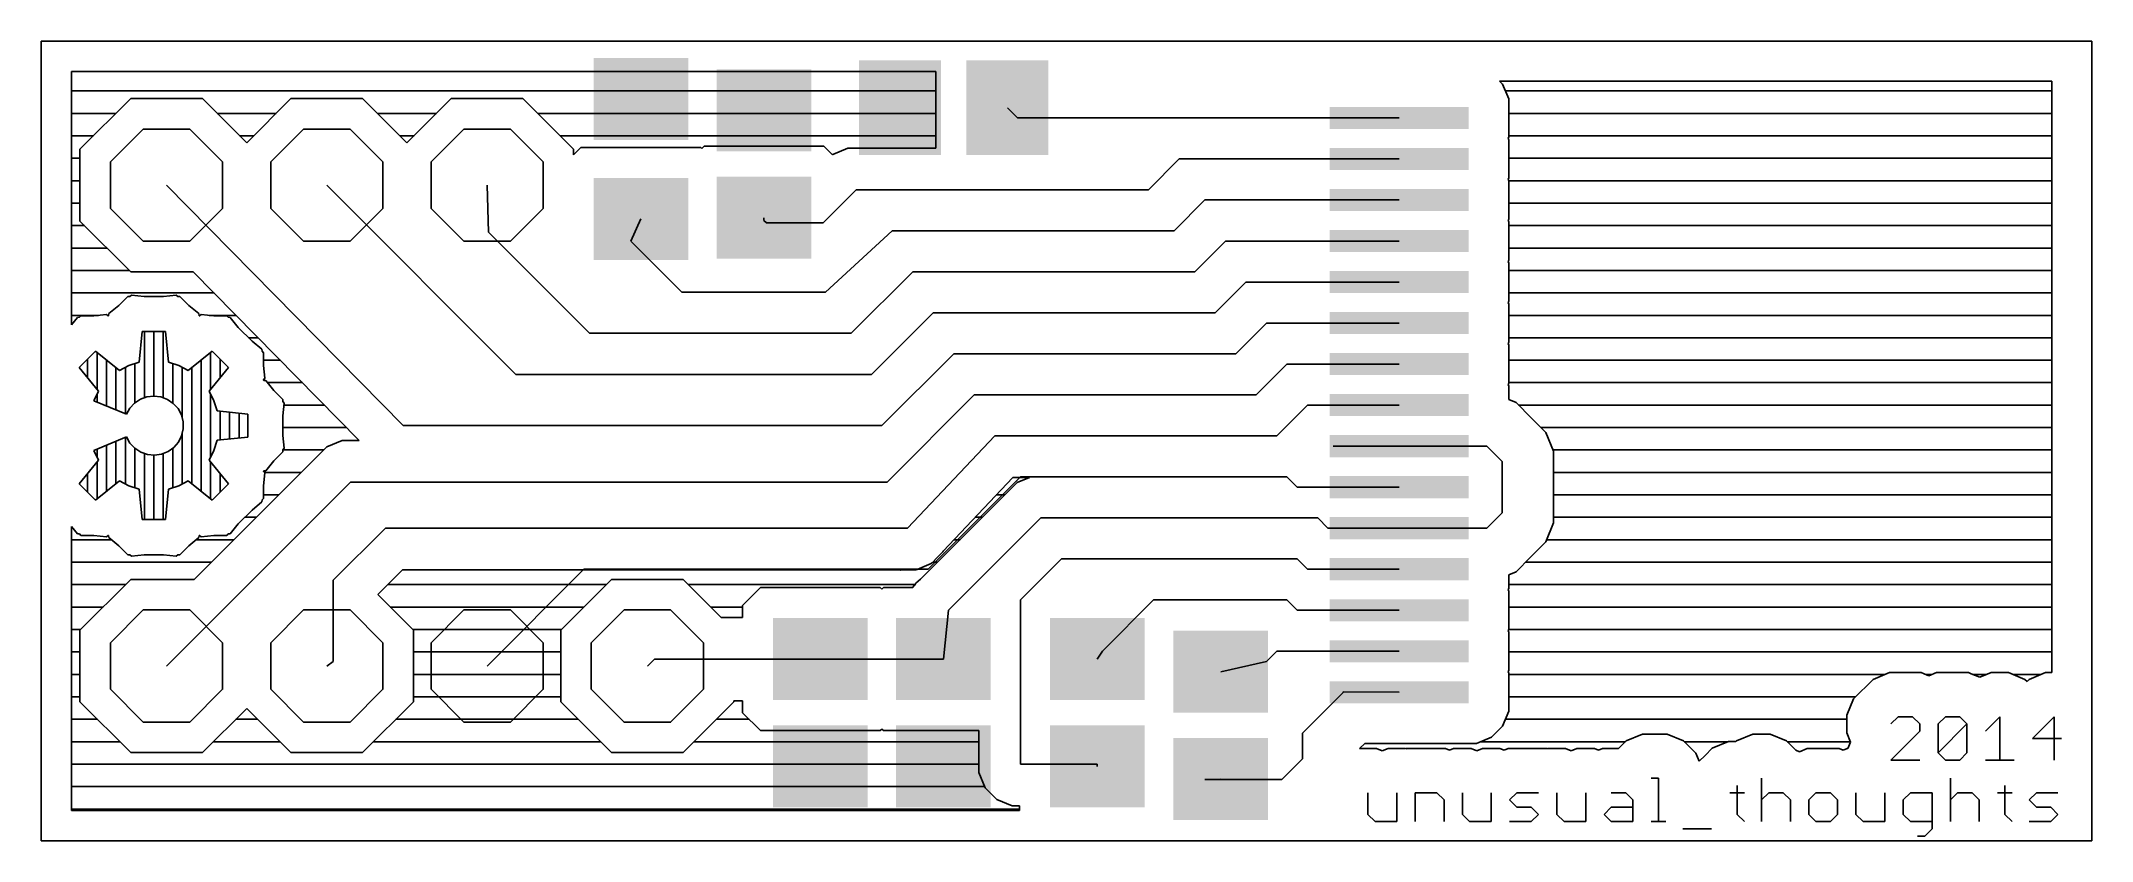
# Model space of a CAD drawing. Extents: x -19.7 to 12.8, y -6.9 to 5.8.
import ezdxf

# ---------------------------------------------------------------- set-up
doc = ezdxf.new("R2010")
doc.units = 0
for name, color, linetype in [('1', 14, 'CONTINUOUS'), ('17', 94, 'CONTINUOUS'), ('20', 178, 'CONTINUOUS')]:
    doc.layers.add(name, color=color, linetype=linetype)

# ---------------------------------------------------------------- blocks, each defined once
blk = doc.blocks.new('RECT')
blk.add_solid([(-0.5, -0.5), (0.5, -0.5), (-0.5, 0.5), (0.5, 0.5)])
blk = doc.blocks.new('OCTAGONP')
blk.add_lwpolyline([(-0.5, -0.2071), (-0.5, 0.2071), (-0.2071, 0.5), (0.2071, 0.5), (0.5, 0.2071), (0.5, -0.2071), (0.2071, -0.5), (-0.2071, -0.5)], close=True)

msp = doc.modelspace()

# ---------------------------------------------------------------- linework, layer by layer
at = {"layer": '1'}
for p, q in [((-19.2612, 1.2716), (-19.2612, 5.2862)), ((-19.2612, 5.2862), (-5.5638, 5.2862)), ((-5.5638, 5.2862), (-5.5638, 4.0729)), ((-19.2612, 4.9784), (-5.5638, 4.9784)), ((3.4171, 5.0847), (3.368, 5.1338)), ((3.368, 5.1338), (12.1212, 5.1338)), ((3.5137, 4.8513), (3.4171, 5.0847)), ((3.4611, 4.9784), (12.1212, 4.9784)), ((12.1212, 5.1338), (12.1212, -4.2391)), ((-19.2612, 4.6228), (-18.5569, 4.6228)), ((-18.3231, 4.8566), (-19.1266, 4.0531)), ((-17.1869, 4.8566), (-18.3231, 4.8566)), ((-16.485, 4.1547), (-17.1869, 4.8566)), ((-16.9531, 4.6228), (-16.0169, 4.6228)), ((-15.7831, 4.8566), (-16.485, 4.1547)), ((-14.6469, 4.8566), (-15.7831, 4.8566)), ((-13.945, 4.1547), (-14.6469, 4.8566)), ((-14.4131, 4.6228), (-13.4769, 4.6228)), ((-13.2431, 4.8566), (-13.945, 4.1547)), ((-12.1069, 4.8566), (-13.2431, 4.8566)), ((-11.3034, 4.0531), (-12.1069, 4.8566)), ((-11.8731, 4.6228), (-5.5638, 4.6228)), ((-4.4313, 4.7125), (-4.2687, 4.55)), ((3.5137, 4.2487), (3.5137, 4.8513)), ((3.5137, 4.6228), (12.1212, 4.6228)), ((-19.2612, 4.2672), (-18.9125, 4.2672)), ((-16.5975, 4.2672), (-16.3725, 4.2672)), ((-14.0575, 4.2672), (-13.8325, 4.2672)), ((-11.5175, 4.2672), (-5.5638, 4.2672)), ((-4.2687, 4.55), (1.7788, 4.55)), ((3.5039, 4.225), (3.5137, 4.2487)), ((3.5137, 4.2672), (12.1212, 4.2672)), ((-19.2612, 3.9116), (-19.1266, 3.9116)), ((-19.1266, 4.0531), (-19.1266, 2.9169)), ((-11.1874, 4.0826), (-11.3034, 3.9666)), ((-11.3034, 3.9666), (-11.3034, 4.0531)), ((-9.2876, 4.0826), (-11.1874, 4.0826)), ((-9.2719, 4.0669), (-9.2876, 4.0826)), ((-9.2374, 4.1013), (-9.2719, 4.0669)), ((-7.3376, 4.1013), (-9.2374, 4.1013)), ((-7.2038, 3.9676), (-7.3376, 4.1013)), ((-7.1991, 3.9724), (-7.2038, 3.9676)), ((-6.9564, 4.0729), (-7.1991, 3.9724)), ((-5.5638, 4.0729), (-6.9564, 4.0729)), ((3.5137, 4.2013), (3.5039, 4.225)), ((3.5137, 3.5987), (3.5137, 4.2013)), ((3.5137, 3.9116), (12.1212, 3.9116)), ((-2.1938, 3.4125), (-1.7063, 3.9)), ((-1.7063, 3.9), (1.7788, 3.9)), ((3.5039, 3.575), (3.5137, 3.5987)), ((-19.2612, 3.556), (-19.1266, 3.556)), ((-17.755, 3.485), (-14.005, -0.325)), ((-15.215, 3.485), (-12.2175, 0.4875)), ((-12.6538, 2.7412), (-12.675, 3.485)), ((-7.35, 2.8875), (-6.825, 3.4125)), ((-6.825, 3.4125), (-2.1938, 3.4125)), ((3.5137, 3.5513), (3.5039, 3.575)), ((3.5118, 3.556), (12.1212, 3.556)), ((3.5137, 2.9487), (3.5137, 3.5513)), ((-19.2612, 3.2004), (-19.1266, 3.2004)), ((-10.4, 2.6), (-10.2375, 2.95)), ((-8.2875, 2.9688), (-8.2875, 2.925)), ((-1.3, 3.25), (-1.7875, 2.7625)), ((1.7788, 3.25), (-1.3, 3.25)), ((3.5039, 2.925), (3.5137, 2.9487)), ((3.5137, 3.2004), (12.1212, 3.2004)), ((-19.2612, 2.8448), (-19.0545, 2.8448)), ((-19.1266, 2.9169), (-18.3231, 2.1134)), ((-11.05, 1.1375), (-12.6538, 2.7412)), ((-8.2875, 2.925), (-8.25, 2.8875)), ((-8.25, 2.8875), (-7.35, 2.8875)), ((-6.2563, 2.7625), (-7.3125, 1.7875)), ((-1.7875, 2.7625), (-6.2563, 2.7625)), ((3.5137, 2.9013), (3.5039, 2.925)), ((3.5137, 2.2987), (3.5137, 2.9013)), ((3.5137, 2.8448), (12.1212, 2.8448)), ((-19.2612, 2.4892), (-18.6989, 2.4892)), ((-9.5875, 1.7875), (-10.4, 2.6)), ((-0.975, 2.6), (-1.4625, 2.1125)), ((1.7788, 2.6), (-0.975, 2.6)), ((3.5039, 2.275), (3.5137, 2.2987)), ((3.5137, 2.4892), (12.1212, 2.4892)), ((-19.2612, 2.1336), (-18.3433, 2.1336)), ((-18.3231, 2.1134), (-17.3316, 2.1134)), ((-17.3316, 2.1134), (-14.7019, -0.5584)), ((-5.9313, 2.1125), (-6.9062, 1.1375)), ((-1.4625, 2.1125), (-5.9313, 2.1125)), ((3.5137, 2.2513), (3.5039, 2.275)), ((3.5137, 1.6487), (3.5137, 2.2513)), ((3.5137, 2.1336), (12.1212, 2.1336)), ((-19.2612, 1.778), (-17.0015, 1.778)), ((-18.37, 1.7214), (-18.5133, 1.5781)), ((-18.3376, 1.7214), (-18.37, 1.7214)), ((-18.3124, 1.7419), (-18.3376, 1.7214)), ((-18.1108, 1.7214), (-18.3124, 1.7419)), ((-17.8017, 1.7214), (-18.1108, 1.7214)), ((-17.6001, 1.7419), (-17.8017, 1.7214)), ((-17.5749, 1.7214), (-17.6001, 1.7419)), ((-17.5425, 1.7214), (-17.5749, 1.7214)), ((-17.3992, 1.5781), (-17.5425, 1.7214)), ((-7.3125, 1.7875), (-9.5875, 1.7875)), ((-1.1375, 1.4625), (-0.65, 1.95)), ((-0.65, 1.95), (1.7788, 1.95)), ((3.5039, 1.625), (3.5137, 1.6487)), ((3.5137, 1.778), (12.1212, 1.778)), ((-19.2612, 1.4224), (-18.8313, 1.4224)), ((-19.1659, 1.3884), (-19.2612, 1.2716)), ((-19.1337, 1.3917), (-19.1659, 1.3884)), ((-19.1107, 1.4146), (-19.1337, 1.3917)), ((-18.908, 1.4146), (-19.1107, 1.4146)), ((-18.7064, 1.4351), (-18.908, 1.4146)), ((-18.6812, 1.4146), (-18.7064, 1.4351)), ((-18.6908, 1.4224), (-18.6732, 1.4224)), ((-18.6768, 1.4146), (-18.6812, 1.4146)), ((-18.6737, 1.4177), (-18.6768, 1.4146)), ((-18.6704, 1.45), (-18.6737, 1.4177)), ((-18.5133, 1.5781), (-18.6704, 1.45)), ((-17.2421, 1.45), (-17.3992, 1.5781)), ((-17.2388, 1.4177), (-17.2421, 1.45)), ((-17.2393, 1.4224), (-17.2217, 1.4224)), ((-17.2357, 1.4146), (-17.2388, 1.4177)), ((-17.2313, 1.4146), (-17.2357, 1.4146)), ((-17.2061, 1.4351), (-17.2313, 1.4146)), ((-17.0045, 1.4146), (-17.2061, 1.4351)), ((-17.0812, 1.4224), (-16.6515, 1.4224)), ((-16.8018, 1.4146), (-17.0045, 1.4146)), ((-16.7788, 1.3917), (-16.8018, 1.4146)), ((-16.7466, 1.3884), (-16.7788, 1.3917)), ((-16.6185, 1.2313), (-16.7466, 1.3884)), ((-6.5813, 0.4875), (-5.6063, 1.4625)), ((-5.6063, 1.4625), (-1.1375, 1.4625)), ((3.5137, 1.6013), (3.5039, 1.625)), ((3.5137, 0.9987), (3.5137, 1.6013)), ((3.5137, 1.4224), (12.1212, 1.4224)), ((-18.1391, 1.1638), (-18.1883, 0.6799)), ((-17.7735, 1.1638), (-18.1391, 1.1638)), ((-18.1062, 1.1638), (-18.1062, 0.1159)), ((-17.9563, 1.1638), (-17.9563, 0.1438)), ((-17.8063, 1.1638), (-17.8063, 0.1158)), ((-17.7243, 0.6799), (-17.7735, 1.1638)), ((-16.4, 1.0128), (-16.6185, 1.2313)), ((-16.454, 1.0668), (-16.3015, 1.0668)), ((-16.2429, 0.8847), (-16.4, 1.0128)), ((-6.9062, 1.1375), (-11.05, 1.1375)), ((-0.8125, 0.8125), (-0.325, 1.3)), ((-0.325, 1.3), (1.7788, 1.3)), ((3.5039, 0.975), (3.5137, 0.9987)), ((3.5137, 1.0668), (12.1212, 1.0668)), ((-18.8798, 0.857), (-19.1382, 0.5985)), ((-19.0063, 0.7305), (-19.0063, 0.4366)), ((-18.5028, 0.5496), (-18.8798, 0.857)), ((-18.8562, 0.8378), (-18.8562, 0.2527)), ((-18.7063, 0.7155), (-18.7063, -0.0143)), ((-18.1883, 0.6799), (-18.3509, 0.6278)), ((-18.2563, 0.6581), (-18.2563, 0.0345)), ((-17.5616, 0.6278), (-17.7243, 0.6799)), ((-17.6562, 0.6581), (-17.6562, 0.0336)), ((-17.0328, 0.857), (-17.4098, 0.5496)), ((-17.2063, 0.7155), (-17.2063, -1.3655)), ((-17.0563, 0.8378), (-17.0563, 0.2526)), ((-16.7743, 0.5985), (-17.0328, 0.857)), ((-16.9062, 0.7305), (-16.9062, 0.4366)), ((-16.2396, 0.8524), (-16.2429, 0.8847)), ((-16.2167, 0.8295), (-16.2396, 0.8524)), ((-16.2167, 0.6268), (-16.2167, 0.8295)), ((-16.2167, 0.7112), (-15.9515, 0.7112)), ((-6.4188, -0.325), (-5.2812, 0.8125)), ((-5.2812, 0.8125), (-0.8125, 0.8125)), ((3.5137, 0.9513), (3.5039, 0.975)), ((3.5137, 0.3487), (3.5137, 0.9513)), ((3.5137, 0.7112), (12.1212, 0.7112)), ((-19.1382, 0.5985), (-18.8309, 0.2215)), ((-18.5563, 0.5932), (-18.5563, -0.0765)), ((-18.3509, 0.6278), (-18.5028, 0.5496)), ((-18.4062, 0.5993), (-18.4062, -0.1386)), ((-17.4098, 0.5496), (-17.5616, 0.6278)), ((-17.5063, 0.5993), (-17.5063, -0.2067)), ((-17.3562, 0.5932), (-17.3562, -1.2432)), ((-17.0816, 0.2215), (-16.7743, 0.5985)), ((-16.1961, 0.4251), (-16.2167, 0.6268)), ((-16.2167, 0.4), (-16.1961, 0.4251)), ((-16.2167, 0.3956), (-16.2167, 0.4)), ((-16.2135, 0.3925), (-16.2167, 0.3956)), ((-16.1813, 0.3892), (-16.2135, 0.3925)), ((-16.0532, 0.2321), (-16.1813, 0.3892)), ((-16.1539, 0.3556), (-15.6015, 0.3556)), ((-12.2175, 0.4875), (-6.5813, 0.4875)), ((-0.4875, 0.1625), (0, 0.65)), ((0, 0.65), (1.7788, 0.65)), ((3.5039, 0.325), (3.5137, 0.3487)), ((3.5137, 0.3556), (12.1212, 0.3556)), ((-18.8309, 0.2215), (-18.9091, 0.0697)), ((-18.9091, 0.0697), (-18.3894, -0.1456)), ((-18.8562, 0.1722), (-18.8562, 0.0478)), ((-18.3355, -0.0494), (-18.2607, 0.0315)), ((-18.2607, 0.0315), (-18.1691, 0.0927)), ((-18.1691, 0.0927), (-18.0657, 0.1309)), ((-18.0657, 0.1309), (-17.9563, 0.1438)), ((-17.9563, 0.1438), (-17.8449, 0.1303)), ((-17.8449, 0.1303), (-17.7399, 0.0908)), ((-17.7399, 0.0908), (-17.6472, 0.0274)), ((-17.6472, 0.0274), (-17.5724, -0.0561)), ((-17.0034, 0.0697), (-17.0816, 0.2215)), ((-17.0563, 0.1722), (-17.0563, -0.8222)), ((-16.9514, -0.093), (-17.0034, 0.0697)), ((-15.9099, 0.0888), (-16.0532, 0.2321)), ((-15.9099, 0.0563), (-15.9099, 0.0888)), ((-15.8893, 0.0312), (-15.9099, 0.0563)), ((-15.9099, -0.1705), (-15.8893, 0.0312)), ((-15.8925, 0), (-15.2515, 0)), ((-6.3375, -1.2188), (-4.9562, 0.1625)), ((-4.9562, 0.1625), (-0.4875, 0.1625)), ((-0.1625, -0.4875), (0.325, 0)), ((0.325, 0), (1.7788, 0)), ((3.5137, 0.3013), (3.5039, 0.325)), ((3.5137, 0.0869), (3.5137, 0.3013)), ((3.6292, 0.0391), (3.5137, 0.0869)), ((3.8729, -0.2047), (3.6292, 0.0391)), ((3.6682, 0), (12.1212, 0)), ((-18.3894, -0.1456), (-18.3355, -0.0494)), ((-17.5724, -0.0561), (-17.5195, -0.1551)), ((-17.5195, -0.1551), (-17.4916, -0.2638)), ((-17.4916, -0.2638), (-17.4904, -0.376)), ((-16.4674, -0.1422), (-16.9514, -0.093)), ((-16.9062, -0.0976), (-16.9062, -0.5524)), ((-16.7563, -0.1128), (-16.7563, -0.5372)), ((-16.6062, -0.1281), (-16.6062, -0.5219)), ((-16.4674, -0.5078), (-16.4674, -0.1422)), ((-15.9099, -0.4795), (-15.9099, -0.1705)), ((-14.005, -0.325), (-6.4188, -0.325)), ((4.1016, -0.4333), (3.8729, -0.2047)), ((-18.3894, -0.5044), (-18.9091, -0.7197)), ((-18.7063, -0.6357), (-18.7063, -1.3655)), ((-18.5563, -0.5735), (-18.5563, -1.2432)), ((-18.4062, -0.5114), (-18.4062, -1.2493)), ((-18.3343, -0.6022), (-18.3894, -0.5044)), ((-18.2576, -0.684), (-18.3343, -0.6022)), ((-17.5666, -0.5853), (-17.6397, -0.6705)), ((-17.5159, -0.4852), (-17.5666, -0.5853)), ((-17.4904, -0.376), (-17.5159, -0.4852)), ((-17.5063, -0.4439), (-17.5063, -1.2493)), ((-17.0034, -0.7197), (-16.9514, -0.557)), ((-16.9514, -0.557), (-16.4674, -0.5078)), ((-15.9099, -0.3556), (-14.9015, -0.3556)), ((-15.8893, -0.6812), (-15.9099, -0.4795)), ((-14.9701, -0.5584), (-15.2128, -0.6589)), ((-14.7019, -0.5584), (-14.9701, -0.5584)), ((-6.0125, -1.95), (-4.6313, -0.4875)), ((-4.6313, -0.4875), (-0.1625, -0.4875)), ((0.7313, -0.65), (1.7788, -0.65)), ((1.7788, -0.65), (3.1688, -0.65)), ((3.1688, -0.65), (3.4125, -0.8938)), ((4.0238, -0.3556), (12.1212, -0.3556)), ((4.2253, -0.7321), (4.1016, -0.4333)), ((-18.8309, -0.8715), (-19.1382, -1.2485)), ((-18.9091, -0.7197), (-18.8309, -0.8715)), ((-18.8562, -0.6978), (-18.8562, -0.8222)), ((-18.8562, -0.9027), (-18.8562, -1.4878)), ((-18.1636, -0.7453), (-18.2576, -0.684)), ((-18.2563, -0.6849), (-18.2563, -1.3081)), ((-18.0577, -0.7826), (-18.1636, -0.7453)), ((-18.1062, -0.7655), (-18.1062, -1.8138)), ((-17.9461, -0.7935), (-18.0577, -0.7826)), ((-17.9563, -0.7925), (-17.9563, -1.8138)), ((-17.835, -0.7777), (-17.9461, -0.7935)), ((-17.7309, -0.7359), (-17.835, -0.7777)), ((-17.8063, -0.7661), (-17.8063, -1.8138)), ((-17.6397, -0.6705), (-17.7309, -0.7359)), ((-17.6562, -0.6824), (-17.6562, -1.3081)), ((-15.2128, -0.6589), (-17.3173, -2.7634)), ((-17.0816, -0.8715), (-17.0034, -0.7197)), ((-16.7743, -1.2485), (-17.0816, -0.8715)), ((-17.0563, -0.9027), (-17.0563, -1.4878)), ((-16.1813, -1.0392), (-16.0532, -0.8821)), ((-16.0532, -0.8821), (-15.9099, -0.7388)), ((-15.9099, -0.7063), (-15.8893, -0.6812)), ((-15.9099, -0.7388), (-15.9099, -0.7063)), ((-15.9099, -0.7112), (-15.2651, -0.7112)), ((3.4125, -0.8938), (3.4125, -1.7063)), ((4.2167, -0.7112), (12.1212, -0.7112)), ((4.2253, -1.8679), (4.2253, -0.7321)), ((-19.1382, -1.2485), (-18.8798, -1.507)), ((-19.0063, -1.0866), (-19.0063, -1.3805)), ((-18.8798, -1.507), (-18.5028, -1.1996)), ((-18.5028, -1.1996), (-18.3509, -1.2778)), ((-18.3509, -1.2778), (-18.1883, -1.3299)), ((-17.755, -4.135), (-14.8388, -1.2188)), ((-17.7243, -1.3299), (-17.5616, -1.2778)), ((-17.5616, -1.2778), (-17.4098, -1.1996)), ((-17.4098, -1.1996), (-17.0328, -1.507)), ((-17.0328, -1.507), (-16.7743, -1.2485)), ((-16.9062, -1.0866), (-16.9062, -1.3805)), ((-16.2167, -1.0456), (-16.2135, -1.0425)), ((-16.2167, -1.05), (-16.2167, -1.0456)), ((-16.1961, -1.0751), (-16.2167, -1.05)), ((-16.2167, -1.2768), (-16.1961, -1.0751)), ((-16.2167, -1.4795), (-16.2167, -1.2768)), ((-16.2135, -1.0425), (-16.1813, -1.0392)), ((-16.2029, -1.0668), (-15.6207, -1.0668)), ((-14.8388, -1.2188), (-6.3375, -1.2188)), ((-4.225, -1.1375), (-5.6875, -2.6)), ((-5.4489, -2.3151), (-4.3466, -1.1479)), ((-4.2741, -1.2276), (-4.4599, -1.4134)), ((-4.3466, -1.1479), (-4.0816, -1.1479)), ((-4.0816, -1.1479), (-4.2741, -1.2276)), ((0, -1.1375), (-4.225, -1.1375)), ((0.1625, -1.3), (0, -1.1375)), ((1.7788, -1.3), (0.1625, -1.3)), ((4.2253, -1.0668), (12.1212, -1.0668)), ((-18.1883, -1.3299), (-18.1391, -1.8138)), ((-17.7735, -1.8138), (-17.7243, -1.3299)), ((-16.4, -1.6628), (-16.2429, -1.5347)), ((-16.2429, -1.5347), (-16.2396, -1.5024)), ((-16.2396, -1.5024), (-16.2167, -1.4795)), ((-16.2167, -1.4224), (-15.9763, -1.4224)), ((-4.4599, -1.4134), (-5.8051, -2.7586)), ((-4.6058, -1.4224), (-4.4688, -1.4224)), ((-4.4599, -1.4134), (-4.4599, -1.4134)), ((4.2253, -1.4224), (12.1212, -1.4224)), ((-19.2612, -6.4237), (-19.2612, -1.9216)), ((-19.2612, -1.9216), (-19.1659, -2.0384)), ((-18.1391, -1.8138), (-17.7735, -1.8138)), ((-16.7466, -2.0384), (-16.6185, -1.8813)), ((-16.6185, -1.8813), (-16.4, -1.6628)), ((-16.5152, -1.778), (-16.3319, -1.778)), ((-15.1125, -2.775), (-14.2875, -1.95)), ((-14.2875, -1.95), (-6.0125, -1.95)), ((-5.3625, -3.25), (-3.9, -1.7875)), ((-4.9417, -1.778), (-4.8244, -1.778)), ((-3.9, -1.7875), (0.4875, -1.7875)), ((0.65, -1.95), (0.4875, -1.7875)), ((1.7788, -1.95), (0.65, -1.95)), ((3.1688, -1.95), (1.7788, -1.95)), ((3.4125, -1.7063), (3.1688, -1.95)), ((4.1016, -2.1667), (4.2253, -1.8679)), ((4.2253, -1.778), (12.1212, -1.778)), ((-19.2612, -2.1336), (-18.6292, -2.1336)), ((-19.1659, -2.0384), (-19.1337, -2.0417)), ((-19.1337, -2.0417), (-19.1107, -2.0646)), ((-19.1107, -2.0646), (-18.908, -2.0646)), ((-18.908, -2.0646), (-18.7064, -2.0851)), ((-18.7064, -2.0851), (-18.6812, -2.0646)), ((-18.6812, -2.0646), (-18.6768, -2.0646)), ((-18.6768, -2.0646), (-18.6737, -2.0677)), ((-18.6737, -2.0677), (-18.6704, -2.1)), ((-18.6704, -2.1), (-18.5133, -2.2281)), ((-18.5133, -2.2281), (-18.37, -2.3714)), ((-17.5425, -2.3714), (-17.3992, -2.2281)), ((-17.3992, -2.2281), (-17.2421, -2.1)), ((-17.2833, -2.1336), (-16.6875, -2.1336)), ((-17.2421, -2.1), (-17.2388, -2.0677)), ((-17.2388, -2.0677), (-17.2357, -2.0646)), ((-17.2357, -2.0646), (-17.2313, -2.0646)), ((-17.2313, -2.0646), (-17.2061, -2.0851)), ((-17.2061, -2.0851), (-17.0045, -2.0646)), ((-17.0045, -2.0646), (-16.8018, -2.0646)), ((-16.8018, -2.0646), (-16.7788, -2.0417)), ((-16.7788, -2.0417), (-16.7466, -2.0384)), ((-5.2775, -2.1336), (-5.18, -2.1336)), ((3.8578, -2.4104), (4.1016, -2.1667)), ((4.1153, -2.1336), (12.1212, -2.1336)), ((-19.2612, -2.4892), (-17.0431, -2.4892)), ((-18.37, -2.3714), (-18.3376, -2.3714)), ((-18.3376, -2.3714), (-18.3124, -2.3919)), ((-18.3124, -2.3919), (-18.1108, -2.3714)), ((-18.1108, -2.3714), (-17.8017, -2.3714)), ((-17.8017, -2.3714), (-17.6001, -2.3919)), ((-17.6001, -2.3919), (-17.5749, -2.3714)), ((-17.5749, -2.3714), (-17.5425, -2.3714)), ((-11.14, -2.6), (-12.675, -4.135)), ((-5.6875, -2.6), (-11.14, -2.6)), ((-5.8623, -2.6064), (-5.7511, -2.5565)), ((-5.7511, -2.5565), (-5.6384, -2.5099)), ((-5.6384, -2.5099), (-5.6315, -2.5029)), ((-5.6315, -2.5029), (-5.6226, -2.4989)), ((-5.6226, -2.4989), (-5.5388, -2.4103)), ((-5.6134, -2.4892), (-5.5356, -2.4892)), ((-5.5388, -2.4103), (-5.4526, -2.3241)), ((-5.4526, -2.3241), (-5.4489, -2.3151)), ((-4.225, -3.0875), (-3.575, -2.4375)), ((-3.575, -2.4375), (0.1625, -2.4375)), ((0.1625, -2.4375), (0.325, -2.6)), ((0.325, -2.6), (1.7788, -2.6)), ((3.6292, -2.6391), (3.8578, -2.4104)), ((3.779, -2.4892), (12.1212, -2.4892)), ((-19.2612, -2.8448), (-18.4045, -2.8448)), ((-18.3231, -2.7634), (-19.1266, -3.5669)), ((-17.3173, -2.7634), (-18.3231, -2.7634)), ((-15.1125, -4.0625), (-15.1125, -2.775)), ((-14.4069, -3.0034), (-14.014, -2.6104)), ((-14.2484, -2.8448), (-10.7845, -2.8448)), ((-14.014, -2.6104), (-6.1341, -2.6104)), ((-10.7031, -2.7634), (-11.5066, -3.5669)), ((-9.5669, -2.7634), (-10.7031, -2.7634)), ((-8.9657, -3.3646), (-9.5669, -2.7634)), ((-9.4855, -2.8448), (-5.894, -2.8448)), ((-8.3436, -2.8924), (-8.6263, -3.1751)), ((-6.4439, -2.8924), (-8.3436, -2.8924)), ((-6.4188, -2.9175), (-6.4439, -2.8924)), ((-6.3936, -2.8924), (-6.4188, -2.9175)), ((-5.9292, -2.8924), (-6.3936, -2.8924)), ((-6.1341, -2.6104), (-6.1249, -2.6139)), ((-6.1249, -2.6139), (-6.0031, -2.6104)), ((-6.0031, -2.6104), (-5.8811, -2.6104)), ((-5.9224, -2.8759), (-5.9292, -2.8924)), ((-5.8972, -2.8508), (-5.9224, -2.8759)), ((-5.8803, -2.8196), (-5.8972, -2.8508)), ((-5.8811, -2.6104), (-5.8721, -2.6067)), ((-5.8051, -2.7586), (-5.8803, -2.8196)), ((-5.8721, -2.6067), (-5.8623, -2.6064)), ((3.5039, -2.925), (3.5137, -2.9013)), ((3.5137, -2.9487), (3.5039, -2.925)), ((3.5137, -2.6869), (3.6292, -2.6391)), ((3.5137, -2.9013), (3.5137, -2.6869)), ((3.5137, -2.8448), (12.1212, -2.8448)), ((-19.2612, -3.2004), (-18.7601, -3.2004)), ((-13.8434, -3.5669), (-14.4069, -3.0034)), ((-14.2099, -3.2004), (-11.1401, -3.2004)), ((-9.1299, -3.2004), (-8.6263, -3.2004)), ((-8.6263, -3.1751), (-8.6263, -3.3646)), ((-5.4438, -4.025), (-5.3625, -3.25)), ((-4.225, -5.6875), (-4.225, -3.0875)), ((-2.925, -3.9), (-2.1125, -3.0875)), ((-2.1125, -3.0875), (0, -3.0875)), ((0, -3.0875), (0.1625, -3.25)), ((0.1625, -3.25), (1.7788, -3.25)), ((3.5137, -3.5513), (3.5137, -2.9487)), ((3.5137, -3.2004), (12.1212, -3.2004)), ((-19.2612, -3.556), (-19.1157, -3.556)), ((-19.1266, -3.5669), (-19.1266, -4.7031)), ((-13.8543, -3.556), (-11.4957, -3.556)), ((-13.8434, -4.7031), (-13.8434, -3.5669)), ((-11.5066, -3.5669), (-11.5066, -4.7031)), ((-8.6263, -3.3646), (-8.9657, -3.3646)), ((3.5039, -3.575), (3.5137, -3.5513)), ((3.5137, -3.5987), (3.5039, -3.575)), ((3.5118, -3.556), (12.1212, -3.556)), ((-3.0063, -4.025), (-2.925, -3.9)), ((-0.1625, -3.9), (-0.325, -4.0625)), ((1.7788, -3.9), (-0.1625, -3.9)), ((3.5137, -4.2013), (3.5137, -3.5987)), ((-19.2612, -3.9116), (-19.1266, -3.9116)), ((-15.215, -4.135), (-15.1125, -4.0625)), ((-13.8434, -3.9116), (-11.5066, -3.9116)), ((-10.135, -4.135), (-10.025, -4.025)), ((-10.025, -4.025), (-7.3938, -4.025)), ((-7.3938, -4.025), (-5.4438, -4.025)), ((-0.325, -4.0625), (-1.0488, -4.225)), ((3.5039, -4.225), (3.5137, -4.2013)), ((3.5137, -4.2487), (3.5039, -4.225)), ((3.5137, -3.9116), (12.1212, -3.9116)), ((-19.2612, -4.2672), (-19.1266, -4.2672)), ((-13.8434, -4.2672), (-11.5066, -4.2672)), ((1.7788, -4.55), (0.8913, -4.5438)), ((0.8913, -4.5438), (0.8913, -4.5525)), ((3.5137, -4.8513), (3.5137, -4.2487)), ((3.5137, -4.2672), (9.4774, -4.2672)), ((9.2885, -4.3455), (8.9776, -4.6563)), ((9.5452, -4.2391), (9.2885, -4.3455)), ((9.9144, -4.2391), (9.5452, -4.2391)), ((10.0519, -4.2391), (9.9144, -4.2391)), ((10.0981, -4.2582), (10.0519, -4.2391)), ((10.0519, -4.2391), (10.0519, -4.2391)), ((10.0519, -4.2391), (10.0519, -4.2391)), ((10.1728, -4.2892), (10.0981, -4.2582)), ((10.1197, -4.2672), (10.2258, -4.2672)), ((10.2936, -4.2391), (10.1728, -4.2892)), ((10.6598, -4.2391), (10.2936, -4.2391)), ((10.8003, -4.2391), (10.6598, -4.2391)), ((10.8422, -4.2565), (10.8003, -4.2391)), ((10.8003, -4.2391), (10.8003, -4.2391)), ((10.8003, -4.2391), (10.8003, -4.2391)), ((10.9784, -4.3129), (10.8422, -4.2565)), ((10.8681, -4.2672), (11.0886, -4.2672)), ((11.1564, -4.2391), (10.9784, -4.3129)), ((11.4343, -4.2391), (11.1564, -4.2391)), ((11.691, -4.3455), (11.4343, -4.2391)), ((11.5021, -4.2672), (11.9514, -4.2672)), ((11.7268, -4.3812), (11.691, -4.3455)), ((11.7625, -4.3455), (11.7268, -4.3812)), ((12.0192, -4.2391), (11.7625, -4.3455)), ((12.1212, -4.2391), (12.0192, -4.2391)), ((-19.2612, -4.6228), (-19.1266, -4.6228)), ((-19.1266, -4.7031), (-18.3231, -5.5066)), ((-17.1869, -5.5066), (-16.485, -4.8047)), ((-16.485, -4.8047), (-15.7831, -5.5066)), ((-14.6469, -5.5066), (-13.8434, -4.7031)), ((-13.8434, -4.6228), (-11.5066, -4.6228)), ((-11.5066, -4.7031), (-10.7031, -5.5066)), ((-9.5669, -5.5066), (-8.7634, -4.7031)), ((-8.7634, -4.7031), (-8.7634, -4.6854)), ((-8.7634, -4.6854), (-8.6263, -4.6854)), ((-8.6263, -4.6854), (-8.6263, -4.8749)), ((-8.6263, -4.8749), (-8.3436, -5.1576)), ((0.8913, -4.5525), (0.2438, -5.2)), ((3.4171, -5.0847), (3.5137, -4.8513)), ((3.5137, -4.6228), (9.0111, -4.6228)), ((8.9776, -4.6563), (8.8712, -4.9131)), ((-19.2612, -4.9784), (-18.8513, -4.9784)), ((-16.6587, -4.9784), (-16.3113, -4.9784)), ((-14.1187, -4.9784), (-11.2313, -4.9784)), ((-9.0387, -4.9784), (-8.5228, -4.9784)), ((-8.3436, -5.1576), (-6.4439, -5.1576)), ((-6.4439, -5.1576), (-6.4188, -5.1325)), ((-6.4188, -5.1325), (-6.3936, -5.1576)), ((-6.3936, -5.1576), (-4.8854, -5.1576)), ((-4.8854, -5.1576), (-4.8854, -5.8189)), ((0.2438, -5.2), (0.2438, -5.6063)), ((3.2384, -5.2633), (3.4171, -5.0847)), ((3.4611, -4.9784), (8.8712, -4.9784)), ((8.8712, -4.9131), (8.8712, -5.191)), ((8.8712, -5.191), (8.9322, -5.338)), ((9.6841, -4.9376), (9.5698, -5.052)), ((9.5698, -5.624), (10.0273, -5.1664)), ((9.9129, -4.9376), (9.6841, -4.9376)), ((10.0273, -5.052), (9.9129, -4.9376)), ((10.0273, -5.1664), (10.0273, -5.052)), ((10.3182, -5.052), (10.4326, -4.9376)), ((10.3182, -5.5096), (10.3182, -5.052)), ((10.3182, -5.5096), (10.7758, -5.052)), ((10.4326, -4.9376), (10.6614, -4.9376)), ((10.6614, -4.9376), (10.7758, -5.052)), ((10.7758, -5.052), (10.7758, -5.5096)), ((11.0666, -5.1664), (11.2954, -4.9376)), ((11.2954, -4.9376), (11.2954, -5.624)), ((12.1582, -4.9376), (11.815, -5.2808)), ((12.1582, -5.624), (12.1582, -4.9376)), ((-19.2612, -5.334), (-18.4957, -5.334)), ((-18.3231, -5.5066), (-17.1869, -5.5066)), ((-17.0143, -5.334), (-15.9557, -5.334)), ((-15.7831, -5.5066), (-14.6469, -5.5066)), ((-14.4743, -5.334), (-10.8757, -5.334)), ((-10.7031, -5.5066), (-9.5669, -5.5066)), ((-9.3943, -5.334), (-4.8854, -5.334)), ((1.1503, -5.4429), (1.2332, -5.36)), ((1.4212, -5.4429), (1.1503, -5.4429)), ((1.2332, -5.36), (1.3782, -5.36)), ((1.3782, -5.36), (1.9347, -5.3639)), ((1.511, -5.4801), (1.4212, -5.4429)), ((1.6009, -5.4429), (1.511, -5.4801)), ((1.8788, -5.4429), (1.6009, -5.4429)), ((1.8853, -5.4456), (1.8788, -5.4429)), ((1.8917, -5.4429), (1.8853, -5.4456)), ((2.5128, -5.4429), (1.8917, -5.4429)), ((1.9347, -5.3639), (1.9444, -5.36)), ((1.9444, -5.36), (3.0051, -5.36)), ((2.5765, -5.4693), (2.5128, -5.4429)), ((2.6401, -5.4429), (2.5765, -5.4693)), ((2.918, -5.4429), (2.6401, -5.4429)), ((3.0079, -5.4801), (2.918, -5.4429)), ((3.0051, -5.36), (3.2384, -5.2633)), ((3.0977, -5.4429), (3.0079, -5.4801)), ((3.0678, -5.334), (5.3635, -5.334)), ((3.3756, -5.4429), (3.0977, -5.4429)), ((3.4393, -5.4693), (3.3756, -5.4429)), ((3.5029, -5.4429), (3.4393, -5.4693)), ((3.503, -5.4429), (3.5029, -5.4429)), ((3.5029, -5.4429), (3.5029, -5.4429)), ((3.6434, -5.4429), (3.503, -5.4429)), ((3.7808, -5.4429), (3.6434, -5.4429)), ((4.124, -5.4429), (3.7808, -5.4429)), ((3.7808, -5.4429), (3.7808, -5.4429)), ((4.1305, -5.4456), (4.124, -5.4429)), ((4.137, -5.4429), (4.1305, -5.4456)), ((4.4149, -5.4429), (4.137, -5.4429)), ((4.5047, -5.4801), (4.4149, -5.4429)), ((4.5946, -5.4429), (4.5047, -5.4801)), ((4.8724, -5.4429), (4.5946, -5.4429)), ((4.9361, -5.4693), (4.8724, -5.4429)), ((4.9998, -5.4429), (4.9361, -5.4693)), ((5.2546, -5.4429), (4.9998, -5.4429)), ((5.3771, -5.3205), (5.2546, -5.4429)), ((5.6338, -5.2141), (5.3771, -5.3205)), ((6.0261, -5.2141), (5.6338, -5.2141)), ((6.2828, -5.3205), (6.0261, -5.2141)), ((6.4793, -5.5169), (6.2828, -5.3205)), ((6.2964, -5.334), (6.9823, -5.334)), ((6.5313, -5.6424), (6.4793, -5.5169)), ((6.7388, -5.4349), (6.6244, -5.5493)), ((6.9956, -5.3285), (6.7388, -5.4349)), ((7.1153, -5.3285), (6.9956, -5.3285)), ((7.1234, -5.3205), (7.1153, -5.3285)), ((7.3801, -5.2141), (7.1234, -5.3205)), ((7.658, -5.2141), (7.3801, -5.2141)), ((7.9147, -5.3205), (7.658, -5.2141)), ((8.0626, -5.4684), (7.9147, -5.3205)), ((7.9283, -5.334), (8.9305, -5.334)), ((8.122, -5.493), (8.0626, -5.4684)), ((8.2429, -5.4429), (8.122, -5.493)), ((8.3803, -5.4429), (8.2429, -5.4429)), ((8.2429, -5.4429), (8.2429, -5.4429)), ((8.2429, -5.4429), (8.2429, -5.4429)), ((8.5208, -5.4429), (8.3803, -5.4429)), ((8.7496, -5.4429), (8.5208, -5.4429)), ((8.5208, -5.4429), (8.5208, -5.4429)), ((8.8133, -5.4693), (8.7496, -5.4429)), ((8.8769, -5.4429), (8.8133, -5.4693)), ((8.8887, -5.4429), (8.8769, -5.4429)), ((8.9322, -5.338), (8.8887, -5.4429)), ((10.4326, -5.624), (10.3182, -5.5096)), ((10.7758, -5.5096), (10.6614, -5.624)), ((11.815, -5.2808), (12.2726, -5.2808)), ((-19.2612, -5.6896), (-4.8854, -5.6896)), ((-4.8854, -5.8189), (-4.7849, -6.0616)), ((-3.0063, -5.6875), (-4.225, -5.6875)), ((-3.0063, -5.725), (-3.0063, -5.6875)), ((0.2438, -5.6063), (-0.0813, -5.9313)), ((6.6244, -5.5493), (6.5313, -5.6424)), ((6.6244, -5.5493), (6.6244, -5.5493)), ((10.0273, -5.624), (9.5698, -5.624)), ((10.6614, -5.624), (10.4326, -5.624)), ((11.0666, -5.624), (11.5242, -5.624)), ((-19.2612, -6.0452), (-4.7916, -6.0452)), ((-4.7849, -6.0616), (-4.5991, -6.2474)), ((-1.3, -5.9313), (-1.0563, -5.9313)), ((-1.0563, -5.9313), (-1.0488, -5.925)), ((-0.0813, -5.9313), (-1.0563, -5.9313)), ((1.2823, -6.1414), (1.2823, -6.4846)), ((1.7398, -6.599), (1.7398, -6.1414)), ((2.0307, -6.599), (2.0307, -6.1414)), ((2.0307, -6.1414), (2.3739, -6.1414)), ((2.3739, -6.1414), (2.4883, -6.2558)), ((2.7791, -6.1414), (2.7791, -6.4846)), ((3.2367, -6.599), (3.2367, -6.1414)), ((3.5275, -6.2558), (3.6419, -6.1414)), ((3.6419, -6.1414), (3.9851, -6.1414)), ((4.2759, -6.1414), (4.2759, -6.4846)), ((4.7335, -6.599), (4.7335, -6.1414)), ((5.1387, -6.1414), (5.3675, -6.1414)), ((5.3675, -6.1414), (5.4819, -6.2558)), ((5.7727, -5.9126), (5.8871, -5.9126)), ((5.8871, -5.9126), (5.8871, -6.599)), ((7.0201, -6.1414), (7.2489, -6.1414)), ((7.1345, -6.027), (7.1345, -6.4846)), ((7.519, -5.9126), (7.519, -6.599)), ((7.519, -6.2558), (7.6334, -6.1414)), ((7.6334, -6.1414), (7.8622, -6.1414)), ((7.8622, -6.1414), (7.9766, -6.2558)), ((8.3819, -6.1414), (8.2675, -6.2558)), ((8.6107, -6.1414), (8.3819, -6.1414)), ((8.7251, -6.2558), (8.6107, -6.1414)), ((9.0159, -6.1414), (9.0159, -6.4846)), ((9.4735, -6.599), (9.4735, -6.1414)), ((9.8787, -6.1414), (9.7643, -6.2558)), ((10.2219, -6.1414), (9.8787, -6.1414)), ((10.2219, -6.7134), (10.2219, -6.1414)), ((10.5127, -5.9126), (10.5127, -6.599)), ((10.5127, -6.2558), (10.6271, -6.1414)), ((10.6271, -6.1414), (10.8559, -6.1414)), ((10.8559, -6.1414), (10.9703, -6.2558)), ((11.2611, -6.1414), (11.4899, -6.1414)), ((11.3755, -6.027), (11.3755, -6.4846)), ((11.7601, -6.2558), (11.8745, -6.1414)), ((11.8745, -6.1414), (12.2177, -6.1414)), ((-19.2612, -6.4008), (-4.2388, -6.4008)), ((-4.2388, -6.4237), (-19.2612, -6.4237)), ((-4.5991, -6.2474), (-4.3564, -6.3479)), ((-4.3564, -6.3479), (-4.2388, -6.3479)), ((-4.2388, -6.3479), (-4.2388, -6.4237)), ((1.2823, -6.4846), (1.3966, -6.599)), ((2.4883, -6.2558), (2.4883, -6.599)), ((2.7791, -6.4846), (2.8935, -6.599)), ((3.6419, -6.3702), (3.5275, -6.2558)), ((3.8707, -6.3702), (3.6419, -6.3702)), ((3.9851, -6.4846), (3.8707, -6.3702)), ((3.8707, -6.599), (3.9851, -6.4846)), ((4.2759, -6.4846), (4.3903, -6.599)), ((5.0243, -6.4846), (5.1387, -6.3702)), ((5.1387, -6.599), (5.0243, -6.4846)), ((5.1387, -6.3702), (5.4819, -6.3702)), ((5.4819, -6.2558), (5.4819, -6.599)), ((7.1345, -6.4846), (7.2489, -6.599)), ((7.9766, -6.2558), (7.9766, -6.599)), ((8.2675, -6.2558), (8.2675, -6.4846)), ((8.2675, -6.4846), (8.3819, -6.599)), ((8.6107, -6.599), (8.7251, -6.4846)), ((8.7251, -6.4846), (8.7251, -6.2558)), ((9.0159, -6.4846), (9.1303, -6.599)), ((9.7643, -6.2558), (9.7643, -6.4846)), ((9.7643, -6.4846), (9.8787, -6.599)), ((10.9703, -6.2558), (10.9703, -6.599)), ((11.3755, -6.4846), (11.4899, -6.599)), ((11.8745, -6.3702), (11.7601, -6.2558)), ((12.1033, -6.3702), (11.8745, -6.3702)), ((12.2177, -6.4846), (12.1033, -6.3702)), ((12.1033, -6.599), (12.2177, -6.4846)), ((1.3966, -6.599), (1.7398, -6.599)), ((2.8935, -6.599), (3.2367, -6.599)), ((3.5275, -6.599), (3.8707, -6.599)), ((4.3903, -6.599), (4.7335, -6.599)), ((5.4819, -6.599), (5.1387, -6.599)), ((5.7727, -6.599), (6.0015, -6.599)), ((6.2717, -6.7134), (6.7293, -6.7134)), ((8.3819, -6.599), (8.6107, -6.599)), ((9.1303, -6.599), (9.4735, -6.599)), ((9.8787, -6.599), (10.2219, -6.599)), ((10.1075, -6.8278), (10.2219, -6.7134)), ((11.7601, -6.599), (12.1033, -6.599)), ((9.9931, -6.8278), (10.1075, -6.8278))]:
    msp.add_line(p, q, dxfattribs=at)
at = {"layer": '20'}
for p, q in [((-19.7438, 5.7688), (12.7563, 5.7688)), ((-19.7438, -6.9062), (-19.7438, 5.7688)), ((12.7563, 5.7688), (12.7563, -6.9062)), ((12.7563, -6.9062), (-19.7438, -6.9062))]:
    msp.add_line(p, q, dxfattribs=at)

# ---------------------------------------------------------------- block references
at = {"layer": '1', "xscale": 1.3, "yscale": 1.5}
for p, rotation in [((-10.2375, 4.85), 270), ((-8.2875, 4.6688), 270), ((-10.2375, 2.95), 270), ((-8.2875, 2.9688), 270), ((-7.3938, -4.025), 90), ((-5.4438, -4.025), 270), ((-3.0063, -4.025), 90), ((-1.0488, -4.225), 270), ((-7.3938, -5.725), 90), ((-5.4438, -5.725), 270), ((-3.0063, -5.725), 90), ((-1.0488, -5.925), 270)]:
    msp.add_blockref('RECT', p, dxfattribs=dict(at, rotation=rotation))
at = {"layer": '1'}
for p, xscale, yscale in [((-6.1313, 4.7125), 1.3, 1.5), ((-4.4313, 4.7125), 1.3, 1.5), ((1.7788, 4.55), 2.2, 0.35), ((1.7788, 3.9), 2.2, 0.35), ((1.7788, 3.25), 2.2, 0.35), ((1.7788, 2.6), 2.2, 0.35), ((1.7788, 1.95), 2.2, 0.35), ((1.7788, 1.3), 2.2, 0.35), ((1.7788, 0.65), 2.2, 0.35), ((1.7788, 0), 2.2, 0.35), ((1.7788, -0.65), 2.2, 0.35), ((1.7788, -1.3), 2.2, 0.35), ((1.7788, -1.95), 2.2, 0.35), ((1.7788, -2.6), 2.2, 0.35), ((1.7788, -3.25), 2.2, 0.35), ((1.7788, -3.9), 2.2, 0.35), ((1.7788, -4.55), 2.2, 0.35)]:
    msp.add_blockref('RECT', p, dxfattribs=dict(at, xscale=xscale, yscale=yscale))
at = {"layer": '17', "xscale": 1.778, "yscale": 1.778}
for p in [(-17.755, 3.485), (-17.755, 3.485), (-15.215, 3.485), (-15.215, 3.485), (-12.675, 3.485), (-12.675, 3.485), (-17.755, -4.135), (-17.755, -4.135), (-15.215, -4.135), (-15.215, -4.135), (-12.675, -4.135), (-12.675, -4.135), (-10.135, -4.135), (-10.135, -4.135)]:
    msp.add_blockref('OCTAGONP', p, dxfattribs=at)

doc.saveas('drawing.dxf')
